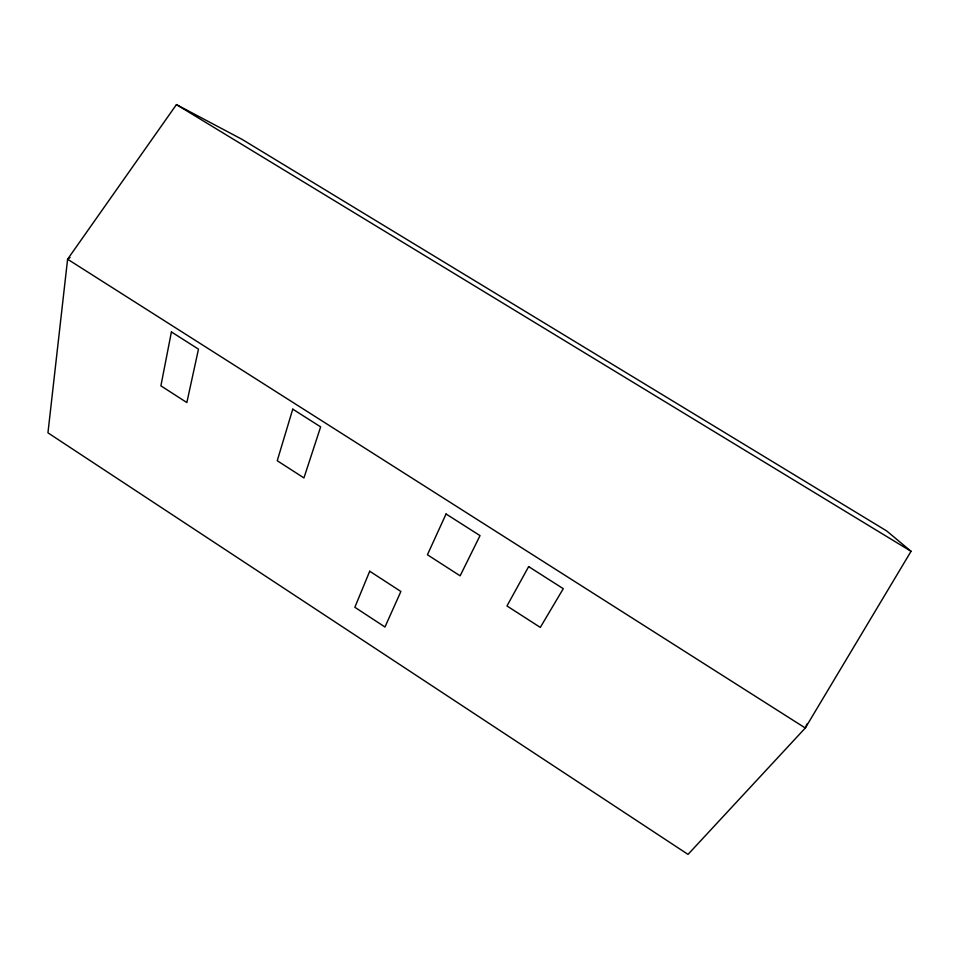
<?xml version="1.0" encoding="UTF-8"?>
<svg xmlns="http://www.w3.org/2000/svg" width="959" height="959" viewBox="0 0 959 959"><rect width="100%" height="100%" fill="white"/><g stroke="black" fill="none" stroke-linecap="round" stroke-linejoin="round"><path stroke-width="1.44" d="M807.01 723.877L805.296 728.013L688.023 854.397L47.95 432.833L67.598 259.218L176.432 104.603L241.956 139.307L886.739 530.986L911.05 551.305L805.296 728.013L67.598 259.218L70.055 257.527M176.432 104.603L911.05 551.305M171.409 331.934L160.896 385.842L186.849 402.552L198.477 349.148L171.409 331.934M292.759 409.145L277.235 460.728L303.943 477.93L320.642 426.875L292.759 409.145M369.718 571.228L354.854 607.275L384.967 627.006L400.886 591.487L369.718 571.228M446.055 513.988L427.426 554.77L460.14 575.832L480.027 535.625L446.055 513.988M528.649 566.613L506.963 605.956L540.313 627.402L563.281 588.682L528.649 566.613"/></g></svg>
